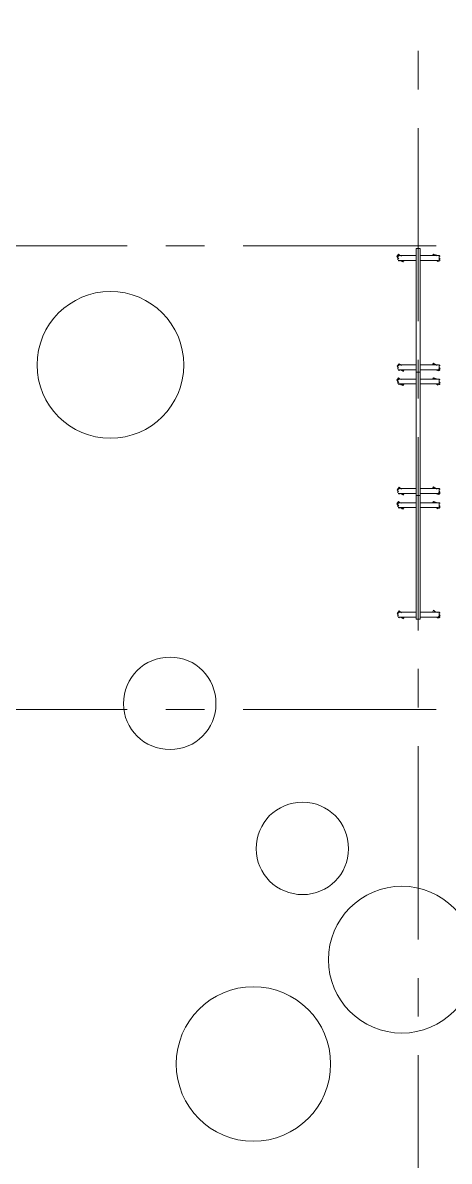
# Model space of a CAD drawing. Header units: millimetres. Extents: x -13407 to 95998, y -2611 to 109495.
# Drawn here: x 18010 to 20771, y 54472 to 61839 of the extents above; entities that cross this region are included whole.
import ezdxf

# ---------------------------------------------------------------- set-up
doc = ezdxf.new("R2010")
doc.units = ezdxf.units.MM
doc.linetypes.add('CENTER', pattern=[2, 1.25, -0.25, 0.25, -0.25])
for name, color, linetype, lineweight in [('АР_Оси', 193, 'Continuous', 9), ('АР_Подоконники', 163, 'Continuous', 9), ('АР_Сущ Несущая стена', 202, 'Continuous', 30), ('ТХ_мебель передв', 250, 'Continuous', 13), ('ТХ_мебель_библ', 250, 'Continuous', 13)]:
    doc.layers.add(name, color=color, linetype=linetype, lineweight=lineweight)

# ---------------------------------------------------------------- blocks, each defined once
blk = doc.blocks.new('У012')
at = {"layer": 'ТХ_мебель передв', "color": 253}
blk.add_open_spline([(-181454, 44963.5, -0.6), (-181454, 44799.5, -0.6), (-181586.3, 44667.2, -0.6), (-181750.4, 44667.2, -0.6), (-181919.7, 44667.2, -0.6), (-182052, 44799.5, -0.6), (-182052, 44963.5, -0.6), (-182052, 45132.9, -0.6), (-181919.7, 45265.2, -0.6), (-181750.4, 45265.2, -0.6), (-181586.3, 45265.2, -0.6), (-181454, 45132.9, -0.6), (-181454, 44963.5, -0.6)], degree=3, knots=[0, 0, 0, 0, 1, 1, 1, 2, 2, 2, 3, 3, 3, 4, 4, 4, 4], dxfattribs=at)
blk = doc.blocks.new('У014')
at = {"layer": 'ТХ_мебель передв', "color": 253}
blk.add_circle((-169652.2, 43208.2, -0.6), 500, dxfattribs=at)
blk = doc.blocks.new('frecn gthtujhjlrf 800')
at = {"color": 253}
blk.add_lwpolyline([(-5074.6, 58291.6), (-5049.6, 58291.6), (-5049.6, 59091.6), (-5074.6, 59091.6)], close=True, dxfattribs=at)
at = {"color": 253, "lineweight": 0}
blk.add_lwpolyline([(-5203.9, 59070.7, 0.044658), (-5197.6, 59061.7), (-5201.6, 59065.6), (-5189.6, 59081.6), (-5185.6, 59077.6)], format="xyb", dxfattribs=at)
for points in [[(-5197.6, 59049.7), (-5197.6, 59073.6)], [(-5193.6, 59077.6), (-5078, 59077.5)], [(-5078.1, 59045.6), (-5193.6, 59045.7)], [(-5153.8, 59045.7), (-5161.8, 59033.7), (-5173.7, 59045.7)], [(-4938.6, 59045.5), (-5046.2, 59045.6)], [(-5046.1, 59077.5), (-4938.5, 59077.4)], [(-4970.4, 59077.4), (-4966.4, 59085.4), (-4954.5, 59077.4)], [(-4930.6, 59057.5), (-4926.6, 59053.5), (-4938.6, 59037.6), (-4946.5, 59045.5)], [(-4930.6, 59073.4), (-4930.6, 59049.5)], [(-5197.9, 58341.2), (-5197.9, 58365.1), (-5201.9, 58361.1), (-5197.9, 58357.2)], [(-5181.9, 58369.1), (-5189.9, 58377.1), (-5193.9, 58369.1), (-5078.3, 58369)], [(-5046.4, 58369), (-4938.8, 58368.9)], [(-4970.7, 58369), (-4962.7, 58376.9), (-4954.8, 58369)], [(-4930.9, 58353), (-4922.9, 58345), (-4934.9, 58329.1), (-4942.8, 58337.1)], [(-4930.9, 58364.9), (-4930.9, 58341)], [(-5078.3, 58337.2), (-5193.9, 58337.2)], [(-5154.1, 58337.2), (-5162, 58329.2), (-5174, 58337.2)], [(-4938.9, 58337.1), (-5046.5, 58337.1)]]:
    blk.add_lwpolyline(points, dxfattribs=at)
for centre, radius, start, end in [((-5195.6, 59075.6), 5.98, 89.96162, 179.9619), ((-5195.6, 59051.7), 5.98, 179.96162, 269.9619), ((-5207.6, 59027.8), 57.8, 62.29255, 76.60243), ((-5151.7, 59095.5), 57.8, 234.11356, 256.60228), ((-4980.4, 59031.6), 57.8, 56.74447, 76.60244), ((-4924.6, 59099.3), 57.8, 239.233, 256.60239), ((-4940.6, 59051.5), 5.98, 269.96162, 359.9619), ((-4940.5, 59075.4), 5.98, 359.96162, 89.9619), ((-4980.4, 59031.6), 57.8, 25.43903, 38.1777), ((-5152, 58387), 57.8, 205.43892, 212.84397), ((-5195.9, 58367.1), 5.98, 89.96162, 179.9619), ((-5203.9, 58319.3), 57.8, 59.42525, 76.60232), ((-4980.7, 58323.1), 57.8, 55.98102, 76.60235), ((-4940.8, 58366.9), 5.98, 359.96162, 89.9619), ((-4980.7, 58323.1), 57.8, 25.43882, 39.82591), ((-5195.9, 58343.2), 5.98, 179.96162, 269.9619), ((-5152, 58387), 57.8, 236.56888, 256.6024), ((-4924.9, 58390.9), 57.8, 240.07353, 256.60241), ((-4940.8, 58343), 5.98, 269.96162, 359.9619)]:
    blk.add_arc(centre, radius, start, end, dxfattribs=at)

msp = doc.modelspace()

# ---------------------------------------------------------------- linework, layer by layer
at = {"layer": 'АР_Оси', "color": 253, "linetype": 'CENTER', "ltscale": 1000}
for p, q in [((20569.9, 79157.5), (20569.9, 23425.1)), ((-12563.8, 60395), (70614.6, 60395)), ((-12563.8, 57395), (70614.6, 57395))]:
    msp.add_line(p, q, dxfattribs=at)
at = {"layer": 'АР_Подоконники', "color": 253, "ltscale": 100}
for centre, radius, start, end in [((14714.2, 60259.6), 8910.5, 271.00943, 357.39751), ((14698.3, 60285.6), 8940.2, 271.69125, 356.32908)]:
    msp.add_arc(centre, radius, start, end, dxfattribs=at)
at = {"layer": 'АР_Сущ Несущая стена', "color": 253, "lineweight": 18, "ltscale": 100}
for centre, radius, start, end in [((14690.1, 60297.2), 9144.3, 272.82064, 356.28873), ((14697.7, 60279.2), 9778.7, 272.59255, 356.63539)]:
    msp.add_arc(centre, radius, start, end, dxfattribs=at)
at = {"layer": 'ТХ_мебель передв', "color": 253, "ltscale": 0.1}
for centre in [(18577.4, 59625.4), (20464, 55776.3)]:
    msp.add_circle(centre, 475, dxfattribs=at)

# ---------------------------------------------------------------- block references
at = {"layer": 'ТХ_мебель передв', "color": 253}
for name, p in [('У012', (200714.4, 12469.1, 0.6)), ('У012', (201572.9, 11530.4, 0.6)), ('У014', (189155.3, 11893.1, 0.6))]:
    msp.add_blockref(name, p, dxfattribs=at)
at = {"layer": 'ТХ_мебель_библ', "color": 253, "rotation": 180}
for p in [(15507.8, 118670.9), (15507.8, 117870.9), (15507.8, 117070.9)]:
    msp.add_blockref('frecn gthtujhjlrf 800', p, dxfattribs=at)

doc.saveas('drawing.dxf')
